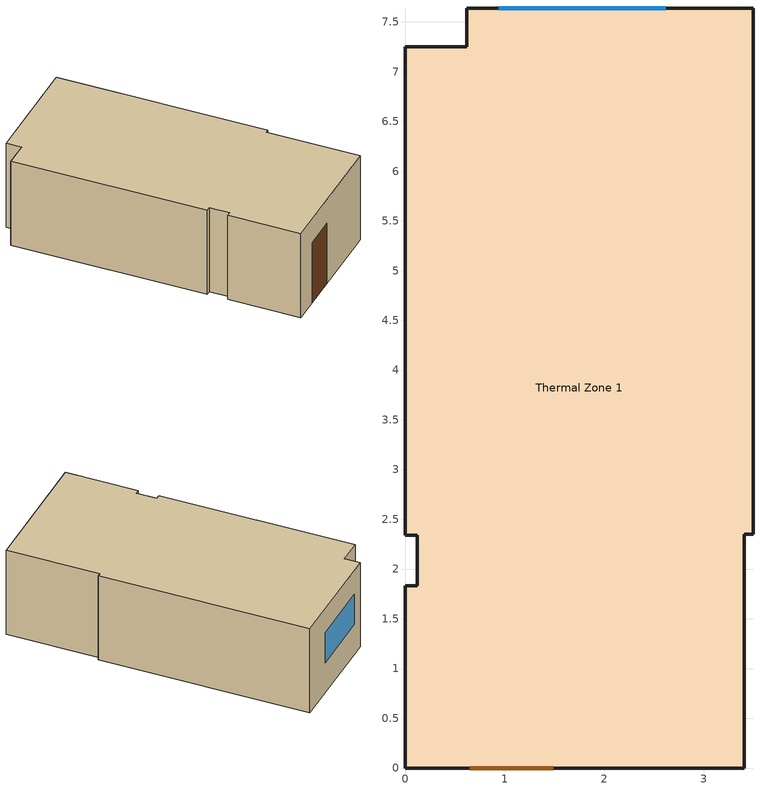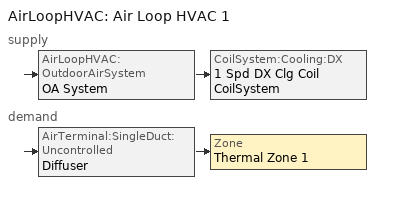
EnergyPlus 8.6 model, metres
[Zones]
Thermal Zone 1
 floor ground (ASHRAE 189.1-2009 ExtWall Mass ClimateZone 1): 3.5,7.64 3.5,2.35 3.41,2.35 3.41,0 0,0 0,1.83 0.12,1.83 0.12,2.34 0,2.34 0,7.25 0.62,7.25 0.62,7.64 z0
 wall outside (ASHRAE 189.1-2009 ExtWall Mass ClimateZone 1): 3.5,2.35 3.5,7.64 0.62,7.64 0.62,7.25 0,7.25 0,2.34 0.12,2.34 0.12,1.83 0,1.83 0,0 3.41,0 3.41,2.35 z0:2.35; 3.41,0 3.41,2.35 3.5,2.35 3.5,7.64 0.62,7.64 0.62,7.25 0,7.25 0,2.34 0.12,2.34 0.12,1.83 0,1.83 0,0 z2.35
 wall outside (ASHRAE 189.1-2009 ExtWall Mass ClimateZone 5): 3.41,2.35 3.5,2.35 z0:2.35
 window (Interior Window): 2.62,7.64 0.94,7.64 z0.83:1.67
 door (Interior Door): 0.65,0 1.49,0 z0:1.68
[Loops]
AirLoopHVAC 'Air Loop HVAC 1'
 supply: AirLoopHVAC:OutdoorAirSystem 'OA System' > CoilSystem:Cooling:DX '1 Spd DX Clg Coil CoilSystem'
 demand: AirTerminal:SingleDuct:Uncontrolled 'Diffuser' > Zone 'Thermal Zone 1'
[Building]
Building 1
[Site:Location]
TAIPEI: Latitude {deg}=25.07; Longitude {deg}=121.55; Time Zone {hr}=8; Elevation {m}=6
[SizingPeriod:DesignDay] Day of Month=21; Dry-Bulb Temperature Range Modifier Type=DefaultMultipliers; Barometric Pressure {Pa}=101253; Rain Indicator=No; Snow Indicator=No; Daylight Saving Time Indicator=No
Name | Month | Day Type | Maximum Dry-Bulb Temperature {C} | Daily Dry-Bulb Temperature Range {deltaC} | Humidity Condition Type | Wetbulb or DewPoint at Maximum Dry-Bulb {C} | Wind Speed {m/s} | Wind Direction {deg} | Solar Model Indicator | ASHRAE Clear Sky Optical Depth for Beam Irradiance (taub) | ASHRAE Clear Sky Optical Depth for Diffuse Irradiance (taud) | Enthalpy at Maximum Dry-Bulb {J/kg} | Sky Clearness
TAIPEI Ann Clg .4% Condns DB=>MWB | 7 | SummerDesignDay | 34.9 | 7.2 | Wetbulb | 26.8 | 5 | 270 | ASHRAETau | 0.538 | 1.93
TAIPEI Ann Clg .4% Condns DP=>MDB | 7 | SummerDesignDay | 30.5 | 7.2 | Dewpoint | 27 | 5 | 270 | ASHRAETau | 0.538 | 1.93
TAIPEI Ann Clg .4% Condns Enth=>MDB | 7 | SummerDesignDay | 32.9 | 7.2 | Enthalpy |  | 5 | 270 | ASHRAETau | 0.538 | 1.93 | 89800
TAIPEI Ann Clg .4% Condns WB=>MDB | 7 | SummerDesignDay | 32.7 | 7.2 | Wetbulb | 28 | 5 | 270 | ASHRAETau | 0.538 | 1.93
TAIPEI Ann Htg 99.6% Condns DB | 1 | WinterDesignDay | 9 | 0 | Wetbulb | 9 | 1.8 | 90 | ASHRAEClearSky |  |  |  | 0
TAIPEI Ann Htg Wind 99.6% Condns WS=>MCDB | 1 | WinterDesignDay | 17.3 | 0 | Wetbulb | 17.3 | 9 | 90 | ASHRAEClearSky |  |  |  | 0
TAIPEI Ann Hum_n 99.6% Condns DP=>MCDB | 1 | WinterDesignDay | 11.4 | 0 | Dewpoint | 3.8 | 1.8 | 90 | ASHRAEClearSky |  |  |  | 0
[Material] Thermal Absorptance=0.9
Name | Roughness | Thickness {m} | Conductivity {W/m-K} | Density {kg/m3} | Specific Heat {J/kg-K} | Solar Absorptance | Visible Absorptance
1/2IN Gypsum | Smooth | 0.0127 | 0.16 | 784.9 | 830 | 0.4 | 0.4
1IN Stucco | Smooth | 0.0253 | 0.6918 | 1858 | 837 | 0.92 | 0.92
8IN Concrete HW | MediumRough | 0.2033 | 1.7296 | 2243 | 837 | 0.65 | 0.65
G05 25mm wood | MediumSmooth | 0.0254 | 0.15 | 608 | 1630 | 0.5 | 0.5
Wall Insulation [31] | MediumRough | 0.0337 | 0.0432 | 91 | 837 | 0.5 | 0.5
Wall Insulation [40] | MediumRough | 0.0794 | 0.0432 | 91 | 837 | 0.5 | 0.5
[WindowMaterial:Blind]
Window Material Blind 1: Slat Orientation=Horizontal; Slat Width {m}=0.025; Slat Separation {m}=0.01875; Slat Thickness {m}=0.001; Slat Angle {deg}=45; Slat Conductivity {W/m-K}=221; Slat Beam Solar Transmittance=0; Front Side Slat Beam Solar Reflectance=0.5; Back Side Slat Beam Solar Reflectance=0.5; Slat Diffuse Solar Transmittance=0; Front Side Slat Diffuse Solar Reflectance=0.5; Back Side Slat Diffuse Solar Reflectance=0.5; Slat Beam Visible Transmittance=0; Front Side Slat Beam Visible Reflectance=0.5; Back Side Slat Beam Visible Reflectance=0.5; Slat Diffuse Visible Transmittance=0; Front Side Slat Diffuse Visible Reflectance=0.5; Back Side Slat Diffuse Visible Reflectance=0.5; Slat Infrared Hemispherical Transmittance=0; Front Side Slat Infrared Hemispherical Emissivity=0.9; Back Side Slat Infrared Hemispherical Emissivity=0.9; Blind to Glass Distance {m}=0.05; Blind Top Opening Multiplier=0.5; Blind Bottom Opening Multiplier=0.5; Blind Left Side Opening Multiplier=0.5; Blind Right Side Opening Multiplier=0.5; Minimum Slat Angle {deg}=0; Maximum Slat Angle {deg}=180
[WindowMaterial:Glazing]
Clear 3mm: Optical Data Type=SpectralAverage; Thickness {m}=0.003; Solar Transmittance at Normal Incidence=0.837; Front Side Solar Reflectance at Normal Incidence=0.075; Back Side Solar Reflectance at Normal Incidence=0; Visible Transmittance at Normal Incidence=0.898; Front Side Visible Reflectance at Normal Incidence=0.081; Back Side Visible Reflectance at Normal Incidence=0; Infrared Transmittance at Normal Incidence=0; Front Side Infrared Hemispherical Emissivity=0.84; Back Side Infrared Hemispherical Emissivity=0.84; Conductivity {W/m-K}=0.9; Dirt Correction Factor for Solar and Visible Transmittance=1; Solar Diffusing=No
[WindowProperty:ShadingControl]
Shading Control 1: Shading Type=InteriorBlind; Shading Control Type=OnIfHighSolarOnWindow; Setpoint {BasedOnField A4}=27; Shading Control Is Scheduled=No; Glare Control Is Active=No; Shading Device Material=Window Material Blind 1
[Construction]
ASHRAE 189.1-2009 ExtWall Mass ClimateZone 1: 1IN Stucco, 8IN Concrete HW, Wall Insulation [31], 1/2IN Gypsum
ASHRAE 189.1-2009 ExtWall Mass ClimateZone 5: 1IN Stucco, 8IN Concrete HW, Wall Insulation [40], 1/2IN Gypsum
Interior Door: G05 25mm wood
Interior Window: Clear 3mm
[Zone]
Thermal Zone 1
[AirTerminal:SingleDuct:Uncontrolled]
Diffuser: Availability Schedule=Always On Discrete 1; Maximum Air Flow Rate {m3/s}=AutoSize
[Zone equipment]
Thermal Zone 1: Diffuser
[Sizing:Zone]
Thermal Zone 1: Zone Cooling Design Supply Air Temperature Input Method=SupplyAirTemperature; Zone Cooling Design Supply Air Temperature {C}=14; Zone Cooling Design Supply Air Temperature Difference {deltaC}=11.11; Zone Heating Design Supply Air Temperature Input Method=SupplyAirTemperature; Zone Heating Design Supply Air Temperature {C}=40; Zone Heating Design Supply Air Temperature Difference {deltaC}=11.11; Zone Cooling Design Supply Air Humidity Ratio {kgWater/kgDryAir}=0.0085; Zone Heating Design Supply Air Humidity Ratio {kgWater/kgDryAir}=0.008; Design Specification Outdoor Air Object=189.1-2009 - Office - OpenOffice - CZ4-8 Ventilation; Cooling Design Air Flow Method=DesignDay; Cooling Design Air Flow Rate {m3/s}=0; Cooling Minimum Air Flow per Zone Floor Area {m3/s-m2}=0.000762; Cooling Minimum Air Flow {m3/s}=0; Cooling Minimum Air Flow Fraction=0; Heating Design Air Flow Method=DesignDay; Heating Design Air Flow Rate {m3/s}=0; Heating Maximum Air Flow per Zone Floor Area {m3/s-m2}=0.002032; Heating Maximum Air Flow {m3/s}=0.141576; Heating Maximum Air Flow Fraction=0.3; Design Specification Zone Air Distribution Object=Thermal Zone 1 Design Spec Zone Air Dist; Account for Dedicated Outdoor Air System=No
[DesignSpecification:ZoneAirDistribution]
Thermal Zone 1 Design Spec Zone Air Dist: Zone Air Distribution Effectiveness in Cooling Mode=1; Zone Air Distribution Effectiveness in Heating Mode=1
[Controller:MechanicalVentilation]
Controller Mechanical Ventilation 1: Availability Schedule=Always On Discrete 1; Demand Controlled Ventilation=No; System Outdoor Air Method=ZoneSum; Zone Name 1=Thermal Zone 1; Design Specification Outdoor Air Object Name 1=189.1-2009 - Office - OpenOffice - CZ4-8 Ventilation; Design Specification Zone Air Distribution Object Name 1=Thermal Zone 1 Design Spec Zone Air Dist
[DesignSpecification:OutdoorAir]
189.1-2009 - Office - OpenOffice - CZ4-8 Ventilation: Outdoor Air Method=Sum; Outdoor Air Flow per Person {m3/s-person}=0.00943895; Outdoor Air Flow per Zone Floor Area {m3/s-m2}=0; Outdoor Air Flow per Zone {m3/s}=0; Outdoor Air Flow Air Changes per Hour {1/hr}=0
[AirLoopHVAC]
Air Loop HVAC 1: Design Supply Air Flow Rate {m3/s}=AutoSize
[Sizing:System]
Air Loop HVAC 1: Type of Load to Size On=Sensible; Design Outdoor Air Flow Rate {m3/s}=Autosize; Central Heating Maximum System Air Flow Ratio=0.3; Preheat Design Temperature {C}=7; Preheat Design Humidity Ratio {kgWater/kgDryAir}=0.008; Precool Design Temperature {C}=12.8; Precool Design Humidity Ratio {kgWater/kgDryAir}=0.008; Central Cooling Design Supply Air Temperature {C}=12.8; Central Heating Design Supply Air Temperature {C}=16.7; Type of Zone Sum to Use=NonCoincident; 100% Outdoor Air in Cooling=Yes; 100% Outdoor Air in Heating=Yes; Central Cooling Design Supply Air Humidity Ratio {kgWater/kgDryAir}=0.0085; Central Heating Design Supply Air Humidity Ratio {kgWater/kgDryAir}=0.008; Cooling Supply Air Flow Rate Method=DesignDay; Cooling Supply Air Flow Rate {m3/s}=0; Cooling Supply Air Flow Rate Per Floor Area {m3/s-m2}=0.00996765; Cooling Fraction of Autosized Cooling Supply Air Flow Rate=1; Cooling Supply Air Flow Rate Per Unit Cooling Capacity {m3/s-W}=3.94755e-05; Heating Supply Air Flow Rate Method=DesignDay; Heating Supply Air Flow Rate {m3/s}=0; Heating Supply Air Flow Rate Per Floor Area {m3/s-m2}=0.00996765; Heating Fraction of Autosized Heating Supply Air Flow Rate=1; Heating Fraction of Autosized Cooling Supply Air Flow Rate=1; Heating Supply Air Flow Rate Per Unit Heating Capacity {m3/s-W}=3.15882e-05; System Outdoor Air Method=ZoneSum; Zone Maximum Outdoor Air Fraction=1; Cooling Design Capacity Method=CoolingDesignCapacity; Cooling Design Capacity {W}=Autosize; Cooling Design Capacity Per Floor Area {W/m2}=234.7; Fraction of Autosized Cooling Design Capacity=1; Heating Design Capacity Method=HeatingDesignCapacity; Heating Design Capacity {W}=Autosize; Heating Design Capacity Per Floor Area {W/m2}=157; Fraction of Autosized Heating Design Capacity=1; Central Cooling Capacity Control Method=OnOff
[AvailabilityManager:Scheduled] Schedule=Always On Discrete
Air Loop HVAC 1 Availability Manager; OA System Availability Manager
[Controller:OutdoorAir]
Outdoor Air Controller: Minimum Outdoor Air Flow Rate {m3/s}=Autosize; Maximum Outdoor Air Flow Rate {m3/s}=Autosize; Economizer Control Type=NoEconomizer; Economizer Control Action Type=ModulateFlow; Economizer Maximum Limit Dry-Bulb Temperature {C}=28; Economizer Maximum Limit Enthalpy {J/kg}=64000; Economizer Minimum Limit Dry-Bulb Temperature {C}=-100; Lockout Type=NoLockout; Minimum Limit Type=FixedMinimum; Mechanical Ventilation Controller=Controller Mechanical Ventilation 1; High Humidity Control=No; Control High Indoor Humidity Based on Outdoor Humidity Ratio=Yes; Heat Recovery Bypass Control Type=BypassWhenOAFlowGreaterThanMinimum
[Fan:ConstantVolume]
Const Spd Fan: Availability Schedule=Always On Discrete; Fan Total Efficiency=0.7; Pressure Rise {Pa}=250; Maximum Flow Rate {m3/s}=AutoSize; Motor Efficiency=0.9; Motor In Airstream Fraction=1
[SetpointManager:SingleZone:Cooling] Control Variable=Temperature; Minimum Supply Air Temperature {C}=22; Maximum Supply Air Temperature {C}=28; Control Zone=Thermal Zone 1
Node 11 OS Default SPM; Setpoint Manager Single Zone Cooling
[CoilSystem:Cooling:DX]
1 Spd DX Clg Coil CoilSystem: Availability Schedule=Always On Discrete 1; Cooling Coil=1 Spd DX Clg Coil
[Coil:Cooling:DX:SingleSpeed]
1 Spd DX Clg Coil: Availability Schedule=Always On Discrete 1; Gross Rated Total Cooling Capacity {W}=Autosize; Gross Rated Sensible Heat Ratio=Autosize; Gross Rated Cooling COP {W/W}=3; Rated Air Flow Rate {m3/s}=Autosize; Rated Evaporator Fan Power Per Volume Flow Rate {W/(m3/s)}=773.3; Total Cooling Capacity Function of Temperature Curve=OS:Curve:Biquadratic 1; Total Cooling Capacity Function of Flow Fraction Curve=OS:Curve:Quadratic 1; Energy Input Ratio Function of Temperature Curve=OS:Curve:Biquadratic 2; Energy Input Ratio Function of Flow Fraction Curve=OS:Curve:Quadratic 2; Part Load Fraction Correlation Curve=OS:Curve:Quadratic 3; Condenser Type=AirCooled; Evaporative Condenser Effectiveness=0; Crankcase Heater Capacity {W}=0; Maximum Outdoor Dry-Bulb Temperature for Crankcase Heater Operation {C}=0; Basin Heater Capacity {W/K}=0; Basin Heater Setpoint Temperature {C}=10
[Schedule:Constant] Hourly Value=1
Always On Discrete 1; Always On Discrete
[Curve:Biquadratic] Minimum Value of x {BasedOnField A2}=17; Maximum Value of x {BasedOnField A2}=22; Minimum Value of y {BasedOnField A3}=13; Maximum Value of y {BasedOnField A3}=46
Name | Coefficient1 Constant | Coefficient2 x | Coefficient3 x**2 | Coefficient4 y | Coefficient5 y**2 | Coefficient6 x*y
OS:Curve:Biquadratic 1 | 0.42415 | 0.04426 | -0.00042 | 0.00333 | -8e-005 | -0.00021
OS:Curve:Biquadratic 2 | 1.23649 | -0.02431 | 0.00057 | -0.01434 | 0.00063 | -0.00038
[Curve:Quadratic]
Name | Coefficient1 Constant | Coefficient2 x | Coefficient3 x**2 | Minimum Value of x {BasedOnField A2} | Maximum Value of x {BasedOnField A2}
OS:Curve:Quadratic 1 | 0.77136 | 0.34053 | -0.11088 | 0.75918 | 1.13877
OS:Curve:Quadratic 2 | 1.2055 | -0.32953 | 0.12308 | 0.75918 | 1.13877
OS:Curve:Quadratic 3 | 0.771 | 0.229 | 0 | 0 | 1
